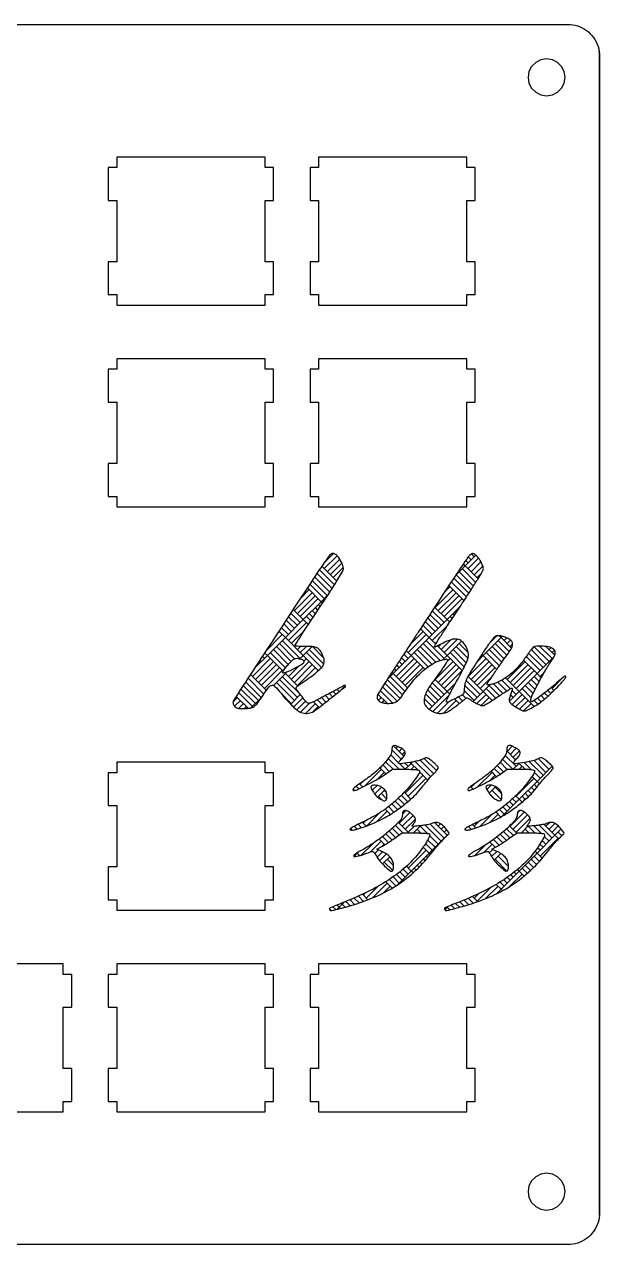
# Model space of a CAD drawing. Header units: millimetres. Extents: x 0 to 349, y 0 to 116.
# Drawn here: x 294.4 to 348.7, y 0.4 to 115.6 of the extents above; entities that cross this region are included whole.
import ezdxf

# ---------------------------------------------------------------- set-up
doc = ezdxf.new("R2010")
doc.units = ezdxf.units.MM
doc.header["$MEASUREMENT"] = 0

msp = doc.modelspace()

# ---------------------------------------------------------------- linework, layer by layer
at = {"color": 5}
for p, q in [((3.1, 115.62), (345.71, 115.62)), ((345.71, 115.62), (345.94, 115.61)), ((345.94, 115.61), (346.18, 115.58)), ((346.18, 115.58), (346.41, 115.53)), ((346.41, 115.53), (346.64, 115.47)), ((346.64, 115.47), (346.86, 115.39)), ((346.86, 115.39), (347.07, 115.29)), ((347.07, 115.29), (347.27, 115.17)), ((347.27, 115.17), (347.47, 115.04)), ((347.47, 115.04), (347.66, 114.9)), ((347.66, 114.9), (347.83, 114.74)), ((347.83, 114.74), (347.99, 114.56)), ((347.99, 114.56), (348.13, 114.38)), ((348.13, 114.38), (348.27, 114.18)), ((348.27, 114.18), (348.38, 113.98)), ((348.38, 113.98), (348.48, 113.76)), ((348.48, 113.76), (348.56, 113.54)), ((348.56, 113.54), (348.63, 113.32)), ((348.63, 113.32), (348.67, 113.09)), ((342.68, 112.03), (342.29, 111.64)), ((343.17, 112.28), (342.68, 112.03)), ((343.71, 112.36), (343.17, 112.28)), ((344.25, 112.28), (343.71, 112.36)), ((344.74, 112.03), (344.25, 112.28)), ((345.12, 111.64), (344.74, 112.03)), ((342.04, 111.16), (341.96, 110.61)), ((342.29, 111.64), (342.04, 111.16)), ((345.37, 111.16), (345.12, 111.64)), ((345.46, 110.61), (345.37, 111.16)), ((341.96, 110.61), (342.04, 110.08)), ((342.04, 110.08), (342.29, 109.59)), ((342.29, 109.59), (342.68, 109.2)), ((344.74, 109.2), (345.12, 109.59)), ((345.12, 109.59), (345.37, 110.08)), ((345.37, 110.08), (345.46, 110.61)), ((342.68, 109.2), (343.17, 108.95)), ((343.17, 108.95), (343.71, 108.86)), ((343.71, 108.86), (344.25, 108.95)), ((344.25, 108.95), (344.74, 109.2)), ((303.13, 103.09), (303.13, 102.09)), ((317.13, 103.09), (303.13, 103.09)), ((317.13, 102.09), (317.13, 103.09)), ((322.18, 103.09), (322.18, 102.09)), ((336.18, 103.09), (322.18, 103.09)), ((336.18, 102.09), (336.18, 103.09)), ((303.13, 102.09), (302.33, 102.09)), ((302.33, 102.09), (302.33, 98.99)), ((317.93, 102.09), (317.13, 102.09)), ((317.93, 98.99), (317.93, 102.09)), ((322.18, 102.09), (321.38, 102.09)), ((321.38, 102.09), (321.38, 98.99)), ((336.98, 102.09), (336.18, 102.09)), ((336.98, 98.99), (336.98, 102.09)), ((302.33, 98.99), (303.13, 98.99)), ((303.13, 98.99), (303.13, 93.19)), ((317.13, 93.19), (317.13, 98.99)), ((317.13, 98.99), (317.93, 98.99)), ((321.38, 98.99), (322.18, 98.99)), ((322.18, 98.99), (322.18, 93.19)), ((336.18, 93.19), (336.18, 98.99)), ((336.18, 98.99), (336.98, 98.99)), ((303.13, 93.19), (302.33, 93.19)), ((302.33, 93.19), (302.33, 90.09)), ((317.93, 93.19), (317.13, 93.19)), ((317.93, 90.09), (317.93, 93.19)), ((322.18, 93.19), (321.38, 93.19)), ((321.38, 93.19), (321.38, 90.09)), ((336.98, 93.19), (336.18, 93.19)), ((336.98, 90.09), (336.98, 93.19)), ((302.33, 90.09), (303.13, 90.09)), ((303.13, 90.09), (303.13, 89.09)), ((317.13, 89.09), (317.13, 90.09)), ((317.13, 90.09), (317.93, 90.09)), ((321.38, 90.09), (322.18, 90.09)), ((322.18, 90.09), (322.18, 89.09)), ((336.18, 89.09), (336.18, 90.09)), ((336.18, 90.09), (336.98, 90.09)), ((303.13, 89.09), (317.13, 89.09)), ((322.18, 89.09), (336.18, 89.09)), ((303.13, 83.04), (302.33, 83.04)), ((302.33, 83.04), (302.33, 79.94)), ((303.13, 84.04), (303.13, 83.04)), ((317.13, 84.04), (303.13, 84.04)), ((317.13, 83.04), (317.13, 84.04)), ((317.93, 83.04), (317.13, 83.04)), ((317.93, 79.94), (317.93, 83.04)), ((322.18, 83.04), (321.38, 83.04)), ((321.38, 83.04), (321.38, 79.94)), ((322.18, 84.04), (322.18, 83.04)), ((336.18, 84.04), (322.18, 84.04)), ((336.18, 83.04), (336.18, 84.04)), ((336.98, 83.04), (336.18, 83.04)), ((336.98, 79.94), (336.98, 83.04)), ((302.33, 79.94), (303.13, 79.94)), ((303.13, 79.94), (303.13, 74.14)), ((317.13, 74.14), (317.13, 79.94)), ((317.13, 79.94), (317.93, 79.94)), ((321.38, 79.94), (322.18, 79.94)), ((322.18, 79.94), (322.18, 74.14)), ((336.18, 74.14), (336.18, 79.94)), ((336.18, 79.94), (336.98, 79.94)), ((303.13, 74.14), (302.33, 74.14)), ((302.33, 74.14), (302.33, 71.04)), ((317.93, 74.14), (317.13, 74.14)), ((317.93, 71.04), (317.93, 74.14)), ((322.18, 74.14), (321.38, 74.14)), ((321.38, 74.14), (321.38, 71.04)), ((336.98, 74.14), (336.18, 74.14)), ((336.98, 71.04), (336.98, 74.14)), ((302.33, 71.04), (303.13, 71.04)), ((303.13, 71.04), (303.13, 70.04)), ((317.13, 70.04), (317.13, 71.04)), ((317.13, 71.04), (317.93, 71.04)), ((321.38, 71.04), (322.18, 71.04)), ((322.18, 71.04), (322.18, 70.04)), ((336.18, 70.04), (336.18, 71.04)), ((336.18, 71.04), (336.98, 71.04)), ((303.13, 70.04), (317.13, 70.04)), ((322.18, 70.04), (336.18, 70.04)), ((303.13, 45.94), (303.13, 44.94)), ((317.13, 45.94), (303.13, 45.94)), ((317.13, 44.94), (317.13, 45.94)), ((303.13, 44.94), (302.33, 44.94)), ((302.33, 44.94), (302.33, 41.84)), ((317.93, 44.94), (317.13, 44.94)), ((317.93, 41.84), (317.93, 44.94)), ((302.33, 41.84), (303.13, 41.84)), ((303.13, 41.84), (303.13, 36.04)), ((317.13, 36.04), (317.13, 41.84)), ((317.13, 41.84), (317.93, 41.84)), ((303.13, 36.04), (302.33, 36.04)), ((302.33, 36.04), (302.33, 32.94)), ((317.93, 36.04), (317.13, 36.04)), ((317.93, 32.94), (317.93, 36.04)), ((302.33, 32.94), (303.13, 32.94)), ((303.13, 32.94), (303.13, 31.94)), ((317.13, 31.94), (317.13, 32.94)), ((317.13, 32.94), (317.93, 32.94)), ((303.13, 31.94), (317.13, 31.94)), ((298.08, 26.89), (284.08, 26.89)), ((298.08, 25.89), (298.08, 26.89)), ((303.13, 26.89), (303.13, 25.89)), ((317.13, 26.89), (303.13, 26.89)), ((317.13, 25.89), (317.13, 26.89)), ((322.18, 26.89), (322.18, 25.89)), ((336.18, 26.89), (322.18, 26.89)), ((336.18, 25.89), (336.18, 26.89)), ((298.88, 25.89), (298.08, 25.89)), ((298.88, 22.79), (298.88, 25.89)), ((303.13, 25.89), (302.33, 25.89)), ((302.33, 25.89), (302.33, 22.79)), ((317.93, 25.89), (317.13, 25.89)), ((317.93, 22.79), (317.93, 25.89)), ((322.18, 25.89), (321.38, 25.89)), ((321.38, 25.89), (321.38, 22.79)), ((336.98, 25.89), (336.18, 25.89)), ((336.98, 22.79), (336.98, 25.89)), ((298.08, 16.99), (298.08, 22.79)), ((298.08, 22.79), (298.88, 22.79)), ((302.33, 22.79), (303.13, 22.79)), ((303.13, 22.79), (303.13, 16.99)), ((317.13, 16.99), (317.13, 22.79)), ((317.13, 22.79), (317.93, 22.79)), ((321.38, 22.79), (322.18, 22.79)), ((322.18, 22.79), (322.18, 16.99)), ((336.18, 16.99), (336.18, 22.79)), ((336.18, 22.79), (336.98, 22.79)), ((298.88, 16.99), (298.08, 16.99)), ((298.88, 13.89), (298.88, 16.99)), ((303.13, 16.99), (302.33, 16.99)), ((302.33, 16.99), (302.33, 13.89)), ((317.93, 16.99), (317.13, 16.99)), ((317.93, 13.89), (317.93, 16.99)), ((322.18, 16.99), (321.38, 16.99)), ((321.38, 16.99), (321.38, 13.89)), ((336.98, 16.99), (336.18, 16.99)), ((336.98, 13.89), (336.98, 16.99)), ((298.08, 12.89), (298.08, 13.89)), ((298.08, 13.89), (298.88, 13.89)), ((302.33, 13.89), (303.13, 13.89)), ((303.13, 13.89), (303.13, 12.89)), ((317.13, 12.89), (317.13, 13.89)), ((317.13, 13.89), (317.93, 13.89)), ((321.38, 13.89), (322.18, 13.89)), ((322.18, 13.89), (322.18, 12.89)), ((336.18, 12.89), (336.18, 13.89)), ((336.18, 13.89), (336.98, 13.89)), ((284.08, 12.89), (298.08, 12.89)), ((303.13, 12.89), (317.13, 12.89)), ((322.18, 12.89), (336.18, 12.89)), ((343.17, 7.03), (342.68, 6.78)), ((343.71, 7.12), (343.17, 7.03)), ((344.25, 7.03), (343.71, 7.12)), ((344.74, 6.78), (344.25, 7.03)), ((342.04, 5.91), (341.96, 5.37)), ((342.29, 6.39), (342.04, 5.91)), ((342.68, 6.78), (342.29, 6.39)), ((345.12, 6.39), (344.74, 6.78)), ((345.37, 5.91), (345.12, 6.39)), ((345.46, 5.37), (345.37, 5.91)), ((341.96, 5.37), (342.04, 4.82)), ((342.04, 4.82), (342.29, 4.34)), ((345.12, 4.34), (345.37, 4.82)), ((345.37, 4.82), (345.46, 5.37)), ((342.29, 4.34), (342.68, 3.95)), ((342.68, 3.95), (343.17, 3.7)), ((343.17, 3.7), (343.71, 3.62)), ((343.71, 3.62), (344.25, 3.7)), ((344.25, 3.7), (344.74, 3.95)), ((344.74, 3.95), (345.12, 4.34)), ((348.56, 2.44), (348.48, 2.22)), ((348.63, 2.67), (348.56, 2.44)), ((348.67, 2.9), (348.63, 2.67)), ((348.7, 3.13), (348.67, 2.9)), ((347.83, 1.24), (347.66, 1.08)), ((347.99, 1.42), (347.83, 1.24)), ((348.13, 1.6), (347.99, 1.42)), ((348.27, 1.8), (348.13, 1.6)), ((348.38, 2), (348.27, 1.8)), ((348.48, 2.22), (348.38, 2)), ((345.71, 0.37), (3.1, 0.37)), ((345.94, 0.37), (345.71, 0.37)), ((346.18, 0.4), (345.94, 0.37)), ((346.41, 0.45), (346.18, 0.4)), ((346.64, 0.51), (346.41, 0.45)), ((346.86, 0.59), (346.64, 0.51)), ((347.07, 0.69), (346.86, 0.59)), ((347.27, 0.81), (347.07, 0.69)), ((347.47, 0.94), (347.27, 0.81)), ((347.66, 1.08), (347.47, 0.94))]:
    msp.add_line(p, q, dxfattribs=at)
at = {"color": 1, "linetype": 'Continuous', "transparency": 33554687}
for p, q in [((322.7, 64.75), (323.6, 65.65)), ((322.72, 64.21), (323.94, 65.43)), ((322.72, 64.77), (322.72, 64.77)), ((323.01, 65.05), (322.96, 65.11)), ((323.01, 63.92), (324.18, 65.1)), ((323.29, 65.34), (323.19, 65.43)), ((323.29, 63.64), (324.38, 64.73)), ((323.57, 65.62), (323.54, 65.65)), ((336.02, 64.49), (335.85, 64.66)), ((336.02, 64.49), (337.02, 65.49)), ((336.3, 64.77), (336.08, 64.99)), ((336.3, 64.21), (337.29, 65.19)), ((336.58, 65.05), (336.31, 65.33)), ((336.58, 63.92), (337.51, 64.85)), ((336.87, 65.34), (336.61, 65.6)), ((323.24, 61.99), (321.81, 63.43)), ((323.46, 62.33), (322.03, 63.77)), ((323.68, 62.68), (322.26, 64.1)), ((323.9, 63.02), (322.49, 64.44)), ((323.57, 63.36), (324.52, 64.31)), ((335.16, 63.63), (336.02, 64.49)), ((336.58, 62.22), (335.17, 63.64)), ((336.81, 62.57), (335.45, 63.92)), ((337.03, 62.91), (335.73, 64.21)), ((337.25, 63.26), (336.02, 64.49)), ((336.87, 63.64), (337.68, 64.46)), ((337.15, 63.36), (337.54, 63.75)), ((322.44, 61.09), (321.13, 62.4)), ((322.72, 61.38), (321.36, 62.74)), ((323.01, 61.66), (321.58, 63.08)), ((323.85, 63.07), (324.07, 63.29)), ((334.04, 61.95), (334.6, 62.51)), ((335.91, 61.2), (334.49, 62.62)), ((336.14, 61.54), (334.71, 62.96)), ((336.36, 61.88), (334.94, 63.3)), ((319.9, 60.25), (321.59, 61.94)), ((320.18, 59.96), (321.88, 61.66)), ((320.45, 61.37), (321.31, 62.23)), ((320.46, 59.68), (322.16, 61.38)), ((320.74, 59.4), (322.44, 61.09)), ((322.44, 61.09), (323.04, 61.7)), ((322.56, 60.97), (322.44, 61.09)), ((333.19, 60.53), (334.89, 62.23)), ((333.47, 60.25), (335.17, 61.94)), ((333.75, 59.96), (335.45, 61.66)), ((334.04, 59.68), (335.73, 61.38)), ((320.46, 59.11), (319.56, 60.01)), ((320.74, 59.4), (319.78, 60.36)), ((321.67, 59.61), (321.31, 59.96)), ((321.89, 59.95), (321.59, 60.25)), ((322.12, 60.29), (321.88, 60.53)), ((322.34, 60.63), (322.16, 60.81)), ((334.04, 59.11), (332.92, 60.23)), ((334.32, 59.4), (333.14, 60.58)), ((334.32, 59.4), (335.52, 60.6)), ((335.02, 59.83), (334.89, 59.96)), ((335.24, 60.17), (335.17, 60.25)), ((335.47, 60.51), (335.45, 60.53)), ((319.61, 58.27), (318.89, 58.99)), ((319.05, 57.7), (320.74, 59.4)), ((319.9, 58.55), (319.11, 59.33)), ((319.33, 57.42), (321.03, 59.11)), ((320.18, 58.83), (319.34, 59.67)), ((321.22, 58.93), (320.74, 59.4)), ((321.44, 59.27), (321.03, 59.68)), ((332.91, 57.98), (332.02, 58.87)), ((333.19, 58.27), (332.24, 59.21)), ((333.47, 58.55), (332.47, 59.55)), ((332.62, 57.7), (334.32, 59.4)), ((333.75, 58.83), (332.69, 59.89)), ((332.91, 57.42), (334.44, 58.95)), ((334.57, 59.15), (334.32, 59.4)), ((334.79, 59.49), (334.6, 59.68)), ((317.18, 56.4), (318.76, 57.98)), ((317.35, 56), (319.05, 57.7)), ((318.27, 58.05), (318.48, 58.27)), ((319.05, 57.7), (318.44, 58.31)), ((319.33, 57.98), (318.66, 58.65)), ((320.74, 56), (319.05, 57.7)), ((319.61, 57.13), (320.86, 58.38)), ((330.64, 56.29), (332.34, 57.98)), ((330.81, 57.02), (332.06, 58.27)), ((330.93, 56), (332.62, 57.7)), ((332.62, 57.7), (331.8, 58.53)), ((333.24, 57.08), (332.62, 57.7)), ((337.71, 56), (339.41, 57.7)), ((338.33, 57.18), (339.01, 57.87)), ((339.41, 57.7), (339.24, 57.87)), ((339.41, 57.7), (339.53, 57.82)), ((340.4, 56.71), (339.41, 57.7)), ((339.69, 57.42), (339.95, 57.67)), ((319.32, 55.16), (317.92, 56.57)), ((319.6, 55.45), (318.2, 56.85)), ((319.92, 55.69), (318.48, 57.13)), ((320.46, 55.72), (318.76, 57.42)), ((319.9, 56.85), (319.96, 56.91)), ((320.18, 56.57), (320.47, 56.86)), ((320.46, 56.29), (321.04, 56.86)), ((320.74, 56), (321.59, 56.85)), ((322.68, 55.2), (321.31, 56.57)), ((322.66, 55.78), (321.6, 56.85)), ((330.93, 56), (330.45, 56.47)), ((332.88, 55.18), (331.49, 56.57)), ((333.24, 55.38), (331.77, 56.85)), ((333.65, 55.54), (332.06, 57.13)), ((334.04, 55.72), (332.34, 57.42)), ((333.19, 57.13), (333.39, 57.33)), ((334.32, 56), (333.41, 56.91)), ((333.47, 56.85), (333.65, 57.03)), ((333.75, 56.57), (334.68, 57.5)), ((334.04, 56.29), (335.3, 57.54)), ((334.32, 56), (335.68, 57.37)), ((336.13, 55.33), (334.89, 56.57)), ((336.29, 55.73), (335.17, 56.85)), ((336.3, 56.28), (335.45, 57.13)), ((339.48, 55.37), (338.28, 56.57)), ((339.71, 55.7), (338.56, 56.85)), ((339.95, 56.03), (338.85, 57.13)), ((340.19, 56.36), (339.13, 57.42)), ((339.98, 57.13), (340.31, 57.47)), ((340.26, 56.85), (340.49, 57.09)), ((343.65, 55.15), (342.25, 56.56)), ((343.94, 55.44), (342.53, 56.84)), ((344.22, 55.72), (343.05, 56.89)), ((344.48, 56.03), (343.64, 56.86)), ((343.65, 56.85), (343.66, 56.86)), ((343.94, 56.57), (344.11, 56.74)), ((344.22, 56.29), (344.44, 56.51)), ((315.94, 54.02), (317.63, 55.72)), ((316.11, 54.77), (317.35, 56)), ((316.22, 53.74), (317.92, 55.44)), ((316.78, 55.44), (316.64, 55.58)), ((317.07, 55.72), (316.87, 55.92)), ((317.35, 56), (317.09, 56.26)), ((318.83, 54.53), (317.35, 56)), ((319.07, 54.85), (317.63, 56.29)), ((319.61, 53.74), (321.31, 55.44)), ((320.43, 55.69), (320.74, 56)), ((322.16, 54.58), (320.74, 56)), ((320.78, 55.47), (321.03, 55.72)), ((322.46, 54.86), (321.03, 56.29)), ((329.23, 54.31), (330.93, 56)), ((329.51, 54.02), (331.21, 55.72)), ((330.08, 55.15), (329.78, 55.45)), ((329.79, 53.74), (331.49, 55.44)), ((330.36, 55.44), (330.01, 55.79)), ((330.64, 55.72), (330.23, 56.13)), ((332.22, 54.71), (330.93, 56)), ((332.54, 54.95), (331.21, 56.29)), ((333.19, 53.74), (334.89, 55.44)), ((333.92, 55.6), (334.32, 56)), ((334.29, 55.41), (334.6, 55.72)), ((335.75, 54.58), (334.32, 56)), ((335.94, 54.95), (334.6, 56.29)), ((336.3, 54.02), (338, 55.72)), ((336.58, 53.74), (338.28, 55.44)), ((337.17, 55.45), (337.71, 56)), ((337.43, 55.72), (337.37, 55.78)), ((337.71, 56), (337.59, 56.12)), ((339.02, 54.7), (337.71, 56)), ((339.25, 55.04), (338, 56.29)), ((339.98, 53.74), (341.67, 55.44)), ((342.81, 54.31), (341.53, 55.58)), ((343.09, 54.59), (341.77, 55.9)), ((343.37, 54.87), (342.01, 56.24)), ((342.81, 54.31), (344.42, 55.92)), ((317.26, 52.7), (315.75, 54.21)), ((316.22, 54.87), (316.2, 54.89)), ((316.5, 55.15), (316.42, 55.24)), ((316.5, 53.46), (318.2, 55.15)), ((316.78, 53.17), (318.48, 54.87)), ((317.07, 52.89), (318.76, 54.59)), ((317.92, 53.18), (319.05, 54.31)), ((319.05, 54.31), (318.98, 54.37)), ((319.05, 54.31), (319.17, 54.43)), ((320.23, 53.12), (319.05, 54.31)), ((319.33, 54.02), (320.29, 54.98)), ((319.9, 53.46), (321.59, 55.15)), ((320.18, 53.17), (321.88, 54.87)), ((322.07, 54.5), (322.16, 54.59)), ((328.65, 53.73), (329.23, 54.31)), ((329.23, 54.31), (329.11, 54.43)), ((330.59, 52.95), (329.23, 54.31)), ((329.51, 54.59), (329.33, 54.77)), ((329.79, 54.87), (329.56, 55.11)), ((330.08, 53.46), (331.77, 55.15)), ((330.36, 53.17), (332.06, 54.87)), ((333.47, 53.46), (335.17, 55.15)), ((333.75, 53.17), (335.45, 54.87)), ((334.04, 52.89), (335.73, 54.59)), ((336.87, 53.46), (338.56, 55.15)), ((337.15, 53.17), (338.85, 54.87)), ((340.26, 53.46), (341.96, 55.15)), ((340.54, 53.17), (342.24, 54.87)), ((340.83, 52.89), (342.52, 54.59)), ((341.11, 52.61), (342.81, 54.31)), ((343.21, 53.91), (342.81, 54.31)), ((343.09, 54.02), (343.51, 54.44)), ((316.5, 51.76), (315.08, 53.18)), ((316.78, 52.04), (315.3, 53.52)), ((317.03, 52.37), (315.53, 53.87)), ((319.9, 51.76), (318.2, 53.46)), ((320.18, 52.04), (318.48, 53.74)), ((320.41, 52.38), (318.76, 54.02)), ((324.15, 52.62), (324.71, 53.18)), ((324.74, 53.13), (324.7, 53.17)), ((329.59, 51.68), (328.22, 53.05)), ((329.89, 51.95), (328.44, 53.4)), ((330.12, 52.28), (328.66, 53.74)), ((330.35, 52.62), (328.95, 54.02)), ((333.75, 52.04), (332.68, 53.11)), ((334.04, 52.33), (332.92, 53.44)), ((334.32, 52.61), (333.16, 53.77)), ((334.32, 52.61), (335.14, 53.43)), ((334.96, 53.1), (334.89, 53.17)), ((337.15, 52.04), (335.97, 53.22)), ((337.43, 52.33), (336.1, 53.65)), ((337.71, 52.61), (336.29, 54.03)), ((337.43, 52.89), (338.54, 54)), ((337.71, 52.61), (338.36, 53.25)), ((339.25, 52.2), (338.28, 53.17)), ((339.59, 52.43), (338.69, 53.33)), ((339.94, 52.65), (339.1, 53.49)), ((340.29, 52.86), (339.47, 53.68)), ((341.11, 52.61), (339.82, 53.9)), ((342.44, 52.41), (341.67, 53.17)), ((342.62, 52.79), (341.96, 53.46)), ((342.81, 53.17), (342.24, 53.74)), ((343.01, 53.54), (342.52, 54.02)), ((344.22, 52.89), (345.3, 53.98)), ((314.12, 51.64), (314.52, 52.04)), ((315.55, 51.02), (314.41, 52.15)), ((315.94, 51.19), (314.63, 52.5)), ((316.22, 51.48), (314.86, 52.84)), ((315.79, 51.05), (316.85, 52.11)), ((319.61, 51.48), (318.55, 52.54)), ((319.55, 51.41), (320.45, 52.32)), ((319.83, 51.13), (320.7, 52)), ((322.88, 51.61), (322.46, 52.03)), ((323.19, 51.86), (322.83, 52.22)), ((323.51, 52.11), (323.2, 52.42)), ((323.82, 52.36), (323.57, 52.61)), ((324.14, 52.61), (323.94, 52.81)), ((324.45, 52.86), (324.42, 52.89)), ((327.73, 52.24), (327.81, 52.33)), ((328.65, 51.49), (327.79, 52.36)), ((327.82, 51.76), (328.1, 52.04)), ((329.18, 51.52), (328, 52.7)), ((332.91, 51.19), (332.16, 51.94)), ((333.19, 51.48), (332.29, 52.38)), ((333.47, 51.76), (332.47, 52.76)), ((332.64, 50.93), (334.32, 52.61)), ((332.98, 50.71), (334.49, 52.22)), ((334.57, 52.36), (334.32, 52.61)), ((334.77, 52.73), (334.6, 52.89)), ((335.46, 51.47), (335.02, 51.91)), ((335.78, 51.71), (335.4, 52.1)), ((336.09, 51.97), (335.76, 52.3)), ((336.87, 51.76), (335.93, 52.69)), ((336.77, 51.66), (337.71, 52.61)), ((337.13, 51.46), (338, 52.33)), ((337.52, 51.29), (338.28, 52.04)), ((338.57, 51.76), (337.71, 52.61)), ((338.91, 51.98), (338, 52.89)), ((340.19, 51.7), (341.11, 52.61)), ((340.54, 52.04), (340.3, 52.28)), ((340.83, 52.33), (340.45, 52.7)), ((340.45, 51.38), (341.39, 52.33)), ((340.78, 51.15), (341.67, 52.04)), ((342.52, 51.19), (341.11, 52.61)), ((342.26, 52.02), (341.39, 52.89)), ((343.21, 51.64), (342.86, 51.99)), ((343.52, 51.89), (343.19, 52.22)), ((343.82, 52.16), (343.52, 52.46)), ((344.11, 52.43), (343.83, 52.71)), ((344.4, 52.71), (344.14, 52.97)), ((314.26, 51.22), (314.8, 51.76)), ((314.62, 51.01), (315.09, 51.48)), ((315.17, 51), (315.37, 51.19)), ((320.13, 50.87), (320.96, 51.69)), ((320.48, 50.65), (321.33, 51.5)), ((320.94, 50.54), (321.88, 51.48)), ((321.65, 50.69), (322.16, 51.19)), ((322.24, 51.11), (321.71, 51.64)), ((322.56, 51.36), (322.09, 51.83)), ((328.18, 51.55), (328.38, 51.76)), ((333.4, 50.56), (334.48, 51.63)), ((333.96, 50.55), (335.17, 51.76)), ((335.36, 51.39), (335.45, 51.48)), ((338.55, 51.74), (338.56, 51.76)), ((340.26, 51.76), (340.17, 51.85)), ((341.14, 50.94), (341.96, 51.76)), ((341.53, 50.77), (342.24, 51.48)), ((342.87, 51.41), (342.52, 51.76)), ((342.52, 51.19), (342.52, 51.19)), ((330.24, 46.51), (329.26, 47.49)), ((329.51, 47.23), (329.68, 47.41)), ((339.98, 46.95), (340.47, 47.44)), ((329.79, 45.26), (328.76, 46.29)), ((329.73, 45.88), (329, 46.62)), ((329.98, 46.2), (329.09, 47.09)), ((329.79, 46.95), (330.05, 47.21)), ((330.08, 46.67), (330.33, 46.92)), ((333.05, 44.83), (331.77, 46.11)), ((333.31, 45.13), (332.16, 46.29)), ((340.53, 45.26), (339.56, 46.23)), ((340.83, 45.54), (339.8, 46.56)), ((340.78, 46.15), (339.94, 46.99)), ((340.26, 46.67), (340.84, 47.25)), ((340.54, 46.39), (341.15, 46.99)), ((343.94, 45.25), (342.93, 46.26)), ((344.22, 45.54), (343.64, 46.12)), ((326.52, 43.67), (328.1, 45.25)), ((327.73, 44.32), (328.38, 44.97)), ((328.53, 44.83), (327.96, 45.39)), ((328.86, 45.06), (328.24, 45.67)), ((329.22, 45.26), (328.51, 45.97)), ((330.36, 45.26), (329.84, 45.77)), ((330.64, 45.54), (330.34, 45.84)), ((330.36, 45.26), (330.93, 45.82)), ((330.93, 45.82), (330.83, 45.92)), ((330.93, 45.82), (331.06, 45.96)), ((331.54, 45.21), (330.93, 45.82)), ((330.93, 45.25), (331.21, 45.54)), ((332.77, 44.54), (331.31, 46)), ((331.46, 45.22), (331.49, 45.25)), ((331.67, 44.87), (331.77, 44.97)), ((332.5, 44.24), (331.72, 45.03)), ((337.18, 43.59), (338.56, 44.97)), ((338.97, 44.56), (338.46, 45.07)), ((339.31, 44.79), (338.76, 45.34)), ((339.65, 45.02), (339.04, 45.63)), ((339.98, 45.25), (339.31, 45.92)), ((340.55, 45.26), (341.11, 45.82)), ((341.11, 45.82), (341.1, 45.83)), ((341.11, 45.82), (341.12, 45.83)), ((341.67, 45.26), (341.11, 45.82)), ((341.12, 45.26), (341.39, 45.54)), ((342.26, 45.23), (341.59, 45.91)), ((343.37, 44.69), (342.07, 45.99)), ((343.65, 44.97), (342.53, 46.09)), ((343.09, 44.41), (342.55, 44.95)), ((342.81, 44.12), (344.24, 45.56)), ((326.36, 43.6), (326.06, 43.9)), ((326.12, 43.84), (326.44, 44.16)), ((330.36, 42.99), (332.06, 44.69)), ((330.64, 42.71), (332.34, 44.41)), ((336.58, 43.56), (336.98, 43.95)), ((338.36, 44.2), (338.85, 44.69)), ((340.83, 42.71), (342.52, 44.41)), ((341.11, 42.43), (342.81, 44.12)), ((342.81, 44.12), (342.34, 44.59)), ((342.79, 43.57), (342.52, 43.84)), ((343.04, 43.88), (342.81, 44.12)), ((325.57, 43.26), (325.44, 43.38)), ((325.98, 43.41), (325.73, 43.66)), ((327.25, 43.28), (327.71, 43.73)), ((327.48, 42.94), (328.12, 43.58)), ((327.74, 42.64), (328.43, 43.33)), ((328.15, 42.37), (327.81, 42.71)), ((328.61, 42.48), (328.1, 42.99)), ((328.58, 43.07), (328.38, 43.27)), ((330.6, 42.19), (329.99, 42.8)), ((330.9, 42.45), (330.27, 43.09)), ((336.3, 43.28), (336.29, 43.28)), ((336.76, 43.38), (336.52, 43.62)), ((338.07, 43.35), (338.48, 43.76)), ((338.29, 43), (338.91, 43.62)), ((338.77, 42.5), (338.33, 42.94)), ((339.44, 42.39), (338.56, 43.27)), ((339.47, 42.93), (338.85, 43.56)), ((341.11, 42.43), (340.78, 42.75)), ((341.69, 42.41), (341.39, 42.71)), ((341.99, 42.67), (341.67, 42.99)), ((342.28, 42.95), (341.96, 43.27)), ((342.55, 43.25), (342.24, 43.56)), ((328.96, 41), (328.46, 41.5)), ((329.3, 41.22), (328.79, 41.74)), ((329.64, 41.45), (329.1, 41.99)), ((329.97, 41.69), (329.4, 42.25)), ((330.29, 41.94), (329.7, 42.52)), ((339.5, 40.82), (341.11, 42.43)), ((339.98, 41.3), (339.57, 41.7)), ((340.26, 41.58), (339.89, 41.95)), ((340.54, 41.86), (340.19, 42.21)), ((340.83, 42.14), (340.49, 42.48)), ((341.39, 42.15), (341.11, 42.43)), ((326.4, 40.16), (326.66, 40.42)), ((326.71, 39.9), (327.95, 41.15)), ((327.69, 40.32), (328.66, 41.3)), ((328.88, 40.95), (328.95, 41.01)), ((329.79, 40.16), (330.81, 41.18)), ((330.08, 39.88), (331.11, 40.91)), ((330.09, 41.03), (330.43, 41.37)), ((330.36, 39.6), (331.33, 40.56)), ((337.41, 39.86), (338.55, 41)), ((338.36, 40.24), (339.13, 41.01)), ((339.39, 40.75), (338.91, 41.23)), ((339.69, 41.01), (339.25, 41.46)), ((340.26, 39.88), (341.6, 41.22)), ((340.54, 39.6), (341.91, 40.97)), ((340.83, 39.32), (342.16, 40.65)), ((340.96, 41.14), (341.19, 41.37)), ((325.35, 39.51), (325.2, 39.66)), ((325.82, 39.61), (325.55, 39.88)), ((326.25, 39.74), (325.93, 40.07)), ((326.67, 39.89), (326.31, 40.25)), ((329.45, 38.81), (328.84, 39.42)), ((329.78, 39.04), (329.14, 39.69)), ((330.14, 39.25), (329.43, 39.96)), ((330.71, 39.25), (329.71, 40.25)), ((330.64, 39.32), (331.2, 39.87)), ((331.14, 39.25), (331.82, 39.93)), ((331.28, 39.25), (331.21, 39.32)), ((331.85, 39.24), (331.49, 39.6)), ((332.45, 39.2), (331.77, 39.88)), ((333.75, 38.47), (332.24, 39.98)), ((334.04, 38.75), (332.71, 40.08)), ((334.32, 39.03), (333.13, 40.23)), ((333.19, 40.16), (333.27, 40.24)), ((333.47, 39.88), (333.7, 40.11)), ((333.75, 39.6), (334.02, 39.86)), ((334.04, 39.32), (334.28, 39.56)), ((334.32, 39.03), (334.5, 39.21)), ((336.09, 39.53), (336.01, 39.61)), ((336.59, 39.59), (336.33, 39.85)), ((337.02, 39.72), (336.71, 40.04)), ((336.87, 39.88), (337.32, 40.33)), ((340.24, 38.77), (339.63, 39.37)), ((340.57, 39), (339.93, 39.64)), ((340.9, 39.24), (340.22, 39.92)), ((341.33, 39.25), (341.95, 39.88)), ((341.45, 39.25), (341.39, 39.32)), ((342.02, 39.25), (341.67, 39.6)), ((342.59, 39.25), (341.96, 39.88)), ((343.19, 39.22), (342.49, 39.92)), ((344.22, 38.75), (342.99, 39.98)), ((344.5, 39.03), (343.47, 40.06)), ((343.65, 39.88), (344.01, 40.24)), ((343.94, 39.6), (344.49, 40.15)), ((344.22, 39.32), (344.81, 39.91)), ((344.5, 39.03), (345.09, 39.62)), ((345.13, 38.97), (344.79, 39.32)), ((345.24, 39.43), (345.07, 39.6)), ((326.21, 37.15), (327.33, 38.26)), ((327.08, 37.45), (328.1, 38.47)), ((328.44, 38.13), (327.9, 38.66)), ((328.17, 37.97), (328.38, 38.18)), ((328.78, 38.35), (328.22, 38.91)), ((329.12, 38.57), (328.54, 39.16)), ((332.91, 37.62), (332.28, 38.25)), ((333.19, 37.9), (332.48, 38.6)), ((332.62, 37.34), (334.32, 39.03)), ((333.47, 38.18), (332.67, 38.98)), ((334.33, 39.02), (334.32, 39.03)), ((336.93, 37.12), (337.91, 38.09)), ((337.79, 37.41), (338.56, 38.18)), ((338.85, 37.89), (338.36, 38.39)), ((339.22, 38.09), (338.69, 38.62)), ((339.57, 38.31), (339.01, 38.87)), ((339.91, 38.54), (339.33, 39.12)), ((342.81, 37.34), (344.5, 39.03)), ((343.37, 37.9), (343.08, 38.19)), ((343.09, 37.05), (344.79, 38.75)), ((343.65, 38.18), (343.3, 38.54)), ((343.94, 38.47), (343.49, 38.91)), ((344.85, 38.69), (344.5, 39.03)), ((325.53, 37.03), (325.83, 37.34)), ((325.59, 37.02), (325.55, 37.05)), ((325.83, 37.34), (325.81, 37.36)), ((325.83, 37.34), (325.92, 37.42)), ((326.06, 37.11), (325.83, 37.34)), ((327.49, 37.3), (327.84, 37.65)), ((327.71, 36.95), (328.23, 37.47)), ((327.95, 36.62), (328.59, 37.26)), ((328.22, 36.32), (328.9, 37)), ((330.64, 35.92), (332.34, 37.62)), ((330.93, 35.64), (332.62, 37.34)), ((332.04, 37.88), (332.06, 37.9)), ((332.62, 37.34), (332.05, 37.9)), ((332.49, 36.9), (332.34, 37.05)), ((332.75, 37.21), (332.62, 37.34)), ((336.35, 37.1), (336.52, 37.27)), ((338.3, 37.36), (338.63, 37.68)), ((338.52, 37.01), (339.02, 37.51)), ((338.75, 36.67), (339.38, 37.31)), ((338.82, 37.88), (338.85, 37.9)), ((340.11, 36.07), (339.13, 37.05)), ((339.83, 36.92), (339.58, 37.16)), ((339.69, 37.05), (339.7, 37.06)), ((341.11, 35.64), (342.81, 37.34)), ((343.03, 36.55), (342.52, 37.05)), ((342.81, 37.34), (342.62, 37.52)), ((343.29, 36.85), (342.81, 37.34)), ((343.09, 37.62), (342.86, 37.85)), ((329.18, 35.69), (328.38, 36.49)), ((329.27, 36.17), (328.66, 36.77)), ((330.64, 35.36), (330.17, 35.83)), ((330.93, 35.64), (330.47, 36.1)), ((331.39, 35.74), (331.21, 35.92)), ((331.68, 36.02), (331.49, 36.2)), ((331.96, 36.3), (331.77, 36.49)), ((332.23, 36.6), (332.06, 36.77)), ((339.96, 35.65), (338.85, 36.77)), ((341.11, 35.64), (340.96, 35.79)), ((341.89, 35.42), (341.39, 35.92)), ((342.18, 35.69), (341.67, 36.2)), ((342.47, 35.97), (341.96, 36.49)), ((342.75, 36.26), (342.24, 36.77)), ((329.14, 34.03), (328.53, 34.64)), ((329.48, 34.25), (328.87, 34.86)), ((329.79, 34.51), (329.21, 35.09)), ((330.08, 34.79), (329.54, 35.33)), ((329.64, 34.35), (330.93, 35.64)), ((330.36, 35.07), (329.85, 35.58)), ((331.1, 35.47), (330.93, 35.64)), ((339.69, 34.22), (339.31, 34.61)), ((339.41, 33.94), (341.11, 35.64)), ((339.98, 34.51), (339.66, 34.83)), ((340.26, 34.79), (339.99, 35.06)), ((340.22, 34.19), (341.39, 35.36)), ((340.54, 35.07), (340.32, 35.29)), ((340.83, 35.36), (340.64, 35.54)), ((341.58, 35.16), (341.11, 35.64)), ((326.84, 32.93), (326.32, 33.45)), ((326.4, 33.38), (326.61, 33.59)), ((326.68, 33.09), (327.79, 34.2)), ((327.25, 33.1), (328.66, 34.51)), ((328.29, 33.57), (328.95, 34.22)), ((336.87, 33.09), (337.28, 33.51)), ((337.15, 32.81), (338.43, 34.09)), ((337.94, 33.04), (339.13, 34.22)), ((338.95, 33.48), (339.41, 33.94)), ((339.41, 33.94), (338.96, 34.39)), ((339.19, 33.6), (339.13, 33.66)), ((339.56, 33.8), (339.41, 33.94)), ((323.81, 32.01), (323.54, 32.28)), ((324.14, 32.24), (323.94, 32.44)), ((324.14, 32.24), (324.61, 32.71)), ((324.7, 32.24), (324.42, 32.53)), ((325.15, 32.37), (324.75, 32.77)), ((325.58, 32.5), (325.15, 32.93)), ((326.01, 32.63), (325.54, 33.1)), ((326.43, 32.78), (325.94, 33.27)), ((335.02, 32.11), (334.71, 32.42)), ((335.47, 32.23), (335.11, 32.58)), ((335.91, 32.35), (335.52, 32.74)), ((336.35, 32.48), (335.92, 32.91)), ((336.78, 32.61), (336.32, 33.07)), ((337.2, 32.76), (336.71, 33.25)), ((323.33, 31.92), (323.23, 32.02)), ((323.93, 32.04), (324.14, 32.24)), ((324.26, 32.12), (324.14, 32.24)), ((334.08, 32.01), (334.32, 32.24)), ((334.32, 32.24), (334.31, 32.25)), ((334.32, 32.24), (334.34, 32.27)), ((334.57, 31.99), (334.32, 32.24))]:
    msp.add_line(p, q, dxfattribs=at)
at = {"color": 5}
for points in [[(348.67, 113.09), (348.7, 112.85)], [(348.71, 3.37), (348.7, 3.13)]]:
    msp.add_lwpolyline(points, close=True, dxfattribs=at)
at = {"color": 5, "linetype": 'Continuous'}
msp.add_lwpolyline([(348.7, 112.85), (348.71, 3.37)], close=True, dxfattribs=at)
at = {"color": 1}
for points in [[(323.29, 65.53, 0.082928), (323.18, 65.42, 0.002767), (322.8, 64.89, 0.005185), (322.37, 64.27, 0.003581), (321.89, 63.56, 0.000195), (317.82, 57.37, 0.001125), (315.67, 54.09, 0.000406), (314.22, 51.86, 0.080175), (314.11, 51.62, 0.089711), (314.11, 51.53, 0.062124), (314.13, 51.43, 0.053242), (314.18, 51.33, 0.036845), (314.26, 51.22, 0.054698), (314.39, 51.1, 0.0986), (314.52, 51.03, 0.053244), (314.72, 51.01, 0.007203), (315.14, 51, 0.038144), (315.72, 51.04, 0.117115), (316.09, 51.18, 0.080089), (316.42, 51.51, 0.011984), (316.96, 52.27, -0.01375), (317.51, 53.04, -0.204309), (317.79, 53.2, -0.239299), (318.07, 53.09, -0.019), (318.61, 52.47, 0.013791), (319.11, 51.87, 0.016009), (319.63, 51.33, 0.016624), (320.09, 50.9, 0.058673), (320.43, 50.67, 0.06014), (320.67, 50.58, 0.046157), (320.95, 50.54, 0.045968), (321.23, 50.55, 0.05808), (321.49, 50.62, 0.07411), (321.93, 50.87, 0.003481), (323.29, 51.93, 0.001413), (324.72, 53.08, 0.593007), (324.7, 53.18, 0.087564), (324.66, 53.18, 0.050875), (324.6, 53.18, 0.04883), (324.55, 53.16, 0.058671), (324.5, 53.13, -0.037005), (324.43, 53.08, -0.001796), (324.18, 52.94, -0.002915), (323.87, 52.77, -0.002097), (323.53, 52.59, 0.000143), (323.15, 52.39, 0.000103), (322.72, 52.17, 0.000104), (322.32, 51.95, 0.000225), (322.01, 51.79, -0.011613), (321.72, 51.64, -0.023345), (321.48, 51.54, -0.027002), (321.3, 51.49, -0.137653), (321.19, 51.49, -0.142399), (321.04, 51.6, -0.005913), (320.62, 52.12, -0.008942), (320.22, 52.63, -0.068067), (320.07, 52.9, -0.282007), (320.08, 52.97, -0.026175), (320.21, 53.1, -0.024584), (320.41, 53.26, -0.010954), (320.68, 53.45, 0.012472), (321.39, 53.95, 0.016801), (322, 54.44, 0.016063), (322.48, 54.88, 0.101033), (322.66, 55.15, 0.086396), (322.71, 55.38, 0.061562), (322.7, 55.65, 0.04898), (322.6, 55.96, 0.026142), (322.43, 56.32, 0.069025), (322.22, 56.61, 0.115569), (321.96, 56.77, 0.072587), (321.58, 56.85, 0.015093), (320.9, 56.86, -0.006694), (320.5, 56.86, -0.01545), (320.21, 56.88, -0.011221), (319.99, 56.9, -0.378643), (319.96, 56.93, -0.141405), (319.97, 56.99, -0.000643), (320.33, 57.56, -0.002973), (320.74, 58.2, -0.001865), (321.23, 58.95, 0.000467), (323.34, 62.14, 0.006578), (324.07, 63.3, 0.014851), (324.45, 63.94, 0.124701), (324.53, 64.26, 0.097667), (324.47, 64.52, 0.026105), (324.29, 64.92, 0.026502), (324.06, 65.29, 0.08828), (323.86, 65.5, 0.021369), (323.67, 65.62, 0.119741), (323.56, 65.65, 0.136726), (323.46, 65.63, 0.031034)], [(336.47, 65.5, 0.074916), (336.27, 65.28, 0.000855), (335.18, 63.67, 0.00208), (333.75, 61.51, 0.000681), (331.66, 58.32, -0.00026), (331.06, 57.4, -0.000162), (330.35, 56.31, -0.000162), (329.64, 55.24, -0.000293), (329.07, 54.36, 0.002153), (328.58, 53.62, 0.003085), (328.16, 52.95, 0.001675), (327.81, 52.39, 0.047202), (327.73, 52.23, 0.164912), (327.72, 51.94, 0.163734), (327.89, 51.7, 0.107298), (328.24, 51.54, 0.049677), (328.75, 51.48, 0.047216), (329.18, 51.52, 0.078815), (329.52, 51.64, 0.078731), (329.8, 51.86, 0.047019), (330.07, 52.2, -0.029392), (331.04, 53.53, -0.041465), (332.07, 54.58, -0.048518), (333.09, 55.3, -0.096379), (334.02, 55.62, -0.008209), (334.24, 55.65, -0.088183), (334.32, 55.64, -0.310397), (334.36, 55.6, -0.12182), (334.35, 55.53, -0.054071), (334.23, 55.3, -0.00398), (333.82, 54.7, -0.006058), (333.37, 54.05, -0.008206), (332.95, 53.48, 0.022922), (332.6, 52.98, 0.034971), (332.34, 52.51, 0.040955), (332.19, 52.08, 0.065149), (332.14, 51.69, 0.040058), (332.15, 51.53, 0.071415), (332.2, 51.39, 0.065537), (332.28, 51.27, 0.028913), (332.41, 51.13, 0.03605), (332.81, 50.81, 0.064046), (333.18, 50.62, 0.070437), (333.56, 50.54, 0.053971), (333.99, 50.56, 0.059629), (334.2, 50.61, 0.032971), (334.43, 50.73, 0.023585), (334.73, 50.92, 0.00891), (335.12, 51.2, 0.001845), (335.43, 51.44, 0.002474), (335.7, 51.65, 0.001709), (335.93, 51.83, 0.026006), (336.01, 51.9, -0.075119), (336.12, 51.98, -0.162098), (336.22, 52, -0.100445), (336.35, 51.95, -0.019253), (336.55, 51.81, 0.026226), (336.84, 51.61, 0.021895), (337.17, 51.44, 0.020871), (337.48, 51.3, 0.092071), (337.68, 51.27, 0.128541), (337.79, 51.29, 0.004989), (338.16, 51.51, 0.008604), (338.6, 51.78, 0.005937), (339.08, 52.09, -0.002957), (339.56, 52.41, -0.004595), (339.98, 52.68, -0.001505), (340.34, 52.9, -0.139202), (340.4, 52.92, -0.246927), (340.46, 52.89, -0.191024), (340.47, 52.82, -0.044186), (340.44, 52.67, -0.003787), (340.31, 52.29, 0.008332), (340.2, 51.98, 0.059571), (340.17, 51.83, 0.107561), (340.19, 51.71, 0.056167), (340.25, 51.58, 0.093036), (340.45, 51.38, 0.016873), (340.89, 51.09, 0.015285), (341.34, 50.83, 0.123385), (341.57, 50.77, 0.037449), (341.64, 50.78, 0.02213), (341.73, 50.79, 0.022065), (341.81, 50.81, 0.035005), (341.87, 50.84, 0.015312), (342.6, 51.24, 0.027806), (343.16, 51.61, 0.024597), (343.72, 52.07, 0.009406), (344.46, 52.77, 0.007081), (344.99, 53.29, 0.022345), (345.32, 53.67, 0.027254), (345.51, 53.94, 0.352233), (345.5, 54.05, 0.259632), (345.46, 54.06, 0.052797), (345.4, 54.04, 0.043374), (345.33, 54, 0.028351), (345.26, 53.94, -0.008013), (344.04, 52.89, -0.017714), (343.08, 52.14, -0.018295), (342.37, 51.66, -0.586983), (342.22, 51.74, -0.113077), (342.32, 52.18, -0.007216), (342.9, 53.34, -0.011535), (343.57, 54.55, -0.01779), (344.21, 55.57, 0.036269), (344.47, 56.03, 0.153541), (344.52, 56.34, 0.192469), (344.38, 56.58, 0.062353), (344.02, 56.79, 0.07856), (343.75, 56.85, 0.014654), (343.26, 56.88, 0.014274), (342.77, 56.88, 0.0853), (342.51, 56.83, 0.11582), (342.44, 56.78, 0.011572), (342.3, 56.62, 0.014059), (342.14, 56.42, 0.010728), (341.98, 56.19, -0.019773), (341.27, 55.24, -0.033977), (340.61, 54.52, -0.038773), (339.92, 53.96, -0.038803), (339.15, 53.51, -0.027515), (338.79, 53.37, -0.033033), (338.44, 53.27, -0.033939), (338.16, 53.23, -0.434914), (338.09, 53.29, -0.150058), (338.12, 53.38, -0.000406), (338.8, 54.38, -0.00279), (339.44, 55.31, -0.007145), (339.92, 55.98, 0.013158), (340.27, 56.49, 0.053592), (340.45, 56.82, 0.094616), (340.49, 57.08, 0.119474), (340.44, 57.32, 0.135166), (340.26, 57.5, 0.036998), (339.9, 57.69, 0.037797), (339.49, 57.83, 0.063013), (339.12, 57.88, 0.071427), (338.95, 57.85, 0.101849), (338.81, 57.78, 0.05291), (338.66, 57.62, 0.007842), (338.39, 57.27, 0.004657), (338.2, 57, 0.002929), (337.97, 56.68, 0.00294), (337.75, 56.36, 0.005381), (337.58, 56.1, 0.002663), (336.6, 54.56, 0.022476), (336.19, 53.85, 0.051196), (336, 53.36, 0.0671), (335.94, 52.9, -0.019392), (335.93, 52.71, -0.028243), (335.91, 52.55, -0.030292), (335.88, 52.42, -0.147178), (335.84, 52.36, -0.046388), (335.6, 52.21, -0.00555), (335.05, 51.92, -0.003114), (334.47, 51.63, -0.114134), (334.32, 51.6, -0.181805), (334.25, 51.62, -0.296467), (334.23, 51.69, -0.045131), (334.29, 51.83, -0.002018), (334.55, 52.32, 0.000586), (335.82, 54.71, 0.013319), (336.17, 55.41, 0.049979), (336.3, 55.8, 0.08626), (336.32, 56.15, 0.030312), (336.3, 56.32, 0.018902), (336.24, 56.51, 0.01895), (336.18, 56.7, 0.032385), (336.1, 56.85, 0.080586), (335.72, 57.34, 0.14847), (335.27, 57.55, 0.117761), (334.69, 57.5, 0.041104), (333.93, 57.17, -0.002552), (333.66, 57.03, -0.003941), (333.42, 56.91, -0.001317), (333.21, 56.81, -0.114027), (333.18, 56.8, -0.537521), (333.14, 56.87, -0.028638), (333.27, 57.13, -0.014485), (333.55, 57.59, -0.002045), (334.15, 58.52, 0.000417), (335.63, 60.76, 0.001473), (336.58, 62.21, 0.001844), (337.21, 63.2, 0.012623), (337.51, 63.69, 0.009654), (337.67, 63.99, 0.066478), (337.73, 64.15, 0.102161), (337.73, 64.29, 0.037407), (337.68, 64.48, 0.045577), (337.49, 64.89, 0.04174), (337.22, 65.28, 0.043041), (336.93, 65.56, 0.185404), (336.71, 65.64, 0.108353), (336.67, 65.63, 0.018765), (336.61, 65.6, 0.019635), (336.54, 65.55, 0.016459)], [(320.64, 55.63, -0.167846), (320.74, 55.57, -0.134175), (320.78, 55.45, -0.122337), (320.76, 55.32, -0.12846), (320.68, 55.21, -0.038016), (320.61, 55.16, -0.002589), (320.39, 55.04, -0.003694), (320.13, 54.9, -0.002763), (319.84, 54.74, -0.011654), (319.4, 54.52, -0.031289), (319.07, 54.39, -0.049687), (318.86, 54.35, -0.447406), (318.79, 54.41, -0.157889), (318.83, 54.54, -0.009057), (319.09, 54.88, -0.014907), (319.37, 55.22, -0.02847), (319.62, 55.47, -0.030868), (319.86, 55.66, -0.113128), (320.04, 55.73, -0.092329), (320.26, 55.73, -0.016718)], [(329.18, 47.43, 0.119992), (329.14, 47.38, 0.027181), (329.12, 47.27, 0.026645), (329.1, 47.15, 0.02312), (329.09, 47.02, -0.155358), (328.93, 46.52, -0.030014), (328.34, 45.78, -0.030303), (327.53, 44.99, -0.02815), (326.61, 44.28, 0.004373), (325.85, 43.75, 0.030711), (325.5, 43.47, 0.172631), (325.43, 43.33, 0.457708), (325.49, 43.26, 0.112219), (325.82, 43.33, 0.006291), (326.75, 43.79, 0.010657), (327.69, 44.3, 0.02169), (328.4, 44.74), (329.15, 45.26), (330.44, 45.26, -0.006024), (331.06, 45.25, -0.024641), (331.44, 45.22, -0.038533), (331.66, 45.18, -0.335372), (331.72, 45.1, -0.147386), (331.63, 44.8, -0.014847), (331.19, 44.17, -0.01857), (330.63, 43.48, -0.017843), (330.01, 42.83, -0.018775), (329.15, 42.03, -0.024882), (328.3, 41.38, -0.024114), (327.37, 40.8, -0.016076), (326.26, 40.22, 0.00505), (325.6, 39.9, 0.02742), (325.26, 39.71, 0.111127), (325.15, 39.6, 0.533076), (325.18, 39.53, 0.107123), (325.6, 39.55, 0.017655), (326.38, 39.79, 0.018837), (327.29, 40.14, 0.016188), (328.22, 40.58, 0.028722), (329.24, 41.18, 0.020814), (330.31, 41.95, 0.021116), (331.25, 42.77, 0.044793), (331.9, 43.5, -0.010505), (332.13, 43.8, -0.006838), (332.42, 44.14, -0.006877), (332.7, 44.47, -0.012999), (332.94, 44.72, 0.010695), (333.15, 44.94, 0.01501), (333.32, 45.13, 0.011224), (333.45, 45.31, 0.160791), (333.48, 45.38, 0.176252), (333.43, 45.51, 0.02093), (333.21, 45.75, 0.024518), (332.94, 46, 0.024903), (332.64, 46.22, 0.040186), (332.48, 46.31, 0.114537), (332.35, 46.34, 0.092494), (332.21, 46.31, 0.02078), (331.98, 46.2, -0.066993), (331.57, 46.06, -0.011673), (330.76, 45.9, -0.006087), (329.91, 45.77, -0.235208), (329.73, 45.83, -0.34886), (329.72, 45.87, -0.017465), (329.8, 45.99, -0.021795), (329.92, 46.13, -0.013305), (330.06, 46.29, 0.055626), (330.31, 46.61, 0.191154), (330.35, 46.86, 0.176339), (330.21, 47.09, 0.0463), (329.84, 47.33, 0.016049), (329.58, 47.45, 0.064606), (329.41, 47.5, 0.11406), (329.28, 47.49, 0.122131)], [(340.02, 47.44, 0.119992), (339.99, 47.38, 0.027181), (339.96, 47.28, 0.026645), (339.95, 47.15, 0.02312), (339.94, 47.02, -0.155358), (339.78, 46.53, -0.030014), (339.19, 45.78, -0.030303), (338.38, 44.99, -0.02815), (337.46, 44.29, 0.004373), (336.7, 43.76, 0.030711), (336.35, 43.47, 0.172631), (336.28, 43.34, 0.457708), (336.34, 43.26, 0.112219), (336.66, 43.34, 0.006291), (337.6, 43.8, 0.010657), (338.54, 44.3, 0.02169), (339.25, 44.75), (340, 45.26), (341.29, 45.26, -0.006024), (341.91, 45.26, -0.024641), (342.28, 45.23, -0.038533), (342.51, 45.18, -0.335372), (342.57, 45.11, -0.147386), (342.48, 44.8, -0.014847), (342.04, 44.18, -0.01857), (341.48, 43.49, -0.017843), (340.86, 42.83, -0.018775), (339.99, 42.04, -0.024882), (339.15, 41.38, -0.024114), (338.22, 40.81, -0.016076), (337.1, 40.23, 0.00505), (336.45, 39.91, 0.02742), (336.11, 39.72, 0.111127), (336, 39.6, 0.533076), (336.03, 39.53, 0.107123), (336.45, 39.55, 0.017655), (337.23, 39.79, 0.018837), (338.14, 40.15, 0.016188), (339.06, 40.58, 0.028722), (340.09, 41.18, 0.020814), (341.15, 41.96, 0.021116), (342.1, 42.78, 0.044793), (342.75, 43.5, -0.010505), (342.98, 43.81, -0.006838), (343.26, 44.15, -0.006877), (343.55, 44.48, -0.012999), (343.79, 44.73, 0.010695), (343.99, 44.94, 0.01501), (344.17, 45.14, 0.011224), (344.3, 45.31, 0.160791), (344.32, 45.38, 0.176252), (344.27, 45.52, 0.02093), (344.06, 45.75, 0.024518), (343.78, 46, 0.024903), (343.49, 46.23, 0.040186), (343.32, 46.32, 0.114537), (343.2, 46.34, 0.092494), (343.05, 46.31, 0.02078), (342.83, 46.21, -0.066993), (342.42, 46.06, -0.011673), (341.61, 45.91, -0.006087), (340.75, 45.78, -0.235208), (340.58, 45.84, -0.34886), (340.57, 45.88, -0.017465), (340.65, 46, -0.021795), (340.77, 46.14, -0.013305), (340.91, 46.3, 0.055626), (341.16, 46.62, 0.191154), (341.2, 46.87, 0.176339), (341.06, 47.1, 0.0463), (340.69, 47.33, 0.016049), (340.43, 47.46, 0.064606), (340.25, 47.51, 0.11406), (340.13, 47.5, 0.122131)], [(327.18, 43.68, 0.317916), (327.14, 43.49, 0.036976), (327.37, 43.09, 0.040486), (327.69, 42.69, 0.080487), (328.01, 42.44, 0.030493), (328.34, 42.29, 0.219702), (328.51, 42.3, 0.238277), (328.61, 42.43, 0.035548), (328.63, 42.77, 0.052433), (328.61, 42.97, 0.062604), (328.55, 43.15, 0.059376), (328.45, 43.31, 0.040917), (328.29, 43.46, 0.074185), (328.02, 43.63, 0.055938), (327.68, 43.74, 0.059621), (327.37, 43.76, 0.186582)], [(338.03, 43.68, 0.317916), (337.99, 43.49, 0.036976), (338.22, 43.09, 0.040486), (338.54, 42.69, 0.080487), (338.86, 42.45, 0.030493), (339.19, 42.29, 0.219702), (339.36, 42.3, 0.238277), (339.46, 42.44, 0.035548), (339.48, 42.78, 0.052433), (339.46, 42.98, 0.062604), (339.4, 43.15, 0.059376), (339.29, 43.31, 0.040917), (339.14, 43.47, 0.074185), (338.87, 43.64, 0.055938), (338.53, 43.75, 0.059621), (338.22, 43.77, 0.186582)], [(330.18, 41.29, 0.09144), (330.15, 41.25, 0.035676), (330.12, 41.17, 0.03383), (330.1, 41.09, 0.035701), (330.09, 41, -0.187939), (329.87, 40.41, -0.025856), (328.91, 39.48, -0.028113), (327.66, 38.49, -0.025984), (326.27, 37.62, 0.006543), (325.79, 37.35, 0.037023), (325.55, 37.18, 0.171414), (325.5, 37.08, 0.430853), (325.54, 37.02, 0.077358), (325.68, 37.02, 0.017595), (325.92, 37.07, 0.017805), (326.2, 37.14, 0.016478), (326.48, 37.24, -0.005807), (326.74, 37.34, -0.007665), (326.99, 37.42, -0.005742), (327.2, 37.48, -0.071588), (327.28, 37.5, -0.194102), (327.34, 37.47, -0.028231), (327.44, 37.37, -0.028498), (327.55, 37.22, -0.020894), (327.65, 37.05, 0.054797), (327.95, 36.62, 0.025421), (328.42, 36.12, 0.01784), (328.91, 35.69, 0.261164), (329.13, 35.65, 0.197048), (329.19, 35.7, 0.049604), (329.23, 35.82, 0.042421), (329.26, 35.99, 0.029932), (329.27, 36.17, 0.086222), (329.18, 36.56, 0.078571), (328.97, 36.92, 0.06846), (328.63, 37.24, 0.045182), (328.17, 37.5), (327.68, 37.72), (328.1, 37.94, 0.018448), (328.32, 38.06, 0.0058), (328.63, 38.25, 0.005785), (328.98, 38.48, 0.006378), (329.3, 38.7), (330.08, 39.25), (331.33, 39.25, -0.007534), (331.82, 39.24, -0.011624), (332.23, 39.22, -0.006094), (332.58, 39.19, -0.233146), (332.65, 39.15, -0.258035), (332.66, 38.94, -0.018304), (332.37, 38.39, -0.023219), (331.96, 37.77, -0.01854), (331.47, 37.13, -0.042171), (330.24, 35.89, -0.032805), (328.71, 34.76, -0.029167), (326.87, 33.71, -0.020253), (324.68, 32.74, 0.00469), (323.3, 32.18, 0.452882), (323.24, 32, 0.335657), (323.45, 31.91, 0.00434), (324.93, 32.3, 0.032961), (327.42, 33.17, 0.043621), (329.55, 34.29, 0.045475), (331.37, 35.72, 0.041045), (332.98, 37.51, -0.01077), (333.29, 37.9, -0.009752), (333.63, 38.29, -0.01578), (334.48, 39.17, 0.242542), (334.49, 39.3), (334.49, 39.3), (334.14, 39.74, 0.035031), (333.78, 40.05, 0.087086), (333.47, 40.21, 0.112388), (333.17, 40.23, 0.085606), (332.86, 40.13, -0.065255), (332.72, 40.08, -0.010876), (332.45, 40.02, -0.011764), (332.12, 39.97, -0.010182), (331.77, 39.92, -0.002793), (331.19, 39.87, -0.08349), (331.05, 39.88, -0.497887), (331.02, 39.94, -0.050887), (331.13, 40.09, 0.069642), (331.29, 40.34, 0.155538), (331.33, 40.56, 0.131874), (331.22, 40.79, 0.044228), (330.96, 41.05, 0.026978), (330.7, 41.25, 0.073518), (330.48, 41.35, 0.117782), (330.31, 41.36, 0.154848)], [(341.03, 41.3, 0.09144), (340.99, 41.25, 0.035676), (340.97, 41.18, 0.03383), (340.95, 41.09, 0.035701), (340.94, 41.01, -0.187939), (340.71, 40.42, -0.025856), (339.76, 39.48, -0.028113), (338.51, 38.49, -0.025984), (337.12, 37.62, 0.006543), (336.64, 37.35, 0.037023), (336.4, 37.18, 0.171414), (336.34, 37.09, 0.430853), (336.38, 37.03, 0.077358), (336.53, 37.03, 0.017595), (336.77, 37.08, 0.017805), (337.05, 37.15, 0.016478), (337.32, 37.24, -0.005807), (337.59, 37.34, -0.007665), (337.84, 37.43, -0.005742), (338.05, 37.49, -0.071588), (338.13, 37.5, -0.194102), (338.19, 37.48, -0.028231), (338.29, 37.37, -0.028498), (338.39, 37.23, -0.020894), (338.49, 37.06, 0.054797), (338.79, 36.62, 0.025421), (339.27, 36.13, 0.01784), (339.76, 35.7, 0.261164), (339.98, 35.66, 0.197048), (340.04, 35.71, 0.049604), (340.08, 35.83, 0.042421), (340.11, 35.99, 0.029932), (340.11, 36.17, 0.086222), (340.03, 36.57, 0.078571), (339.82, 36.93, 0.06846), (339.48, 37.24, 0.045182), (339.02, 37.51), (338.53, 37.73), (338.95, 37.94, 0.018448), (339.17, 38.06, 0.0058), (339.48, 38.26, 0.005785), (339.82, 38.48, 0.006378), (340.15, 38.71), (340.92, 39.25), (342.18, 39.25, -0.007534), (342.66, 39.25, -0.011624), (343.08, 39.22, -0.006094), (343.43, 39.19, -0.233146), (343.49, 39.15, -0.258035), (343.5, 38.94, -0.018304), (343.21, 38.4, -0.023219), (342.81, 37.78, -0.01854), (342.32, 37.14, -0.042171), (341.08, 35.9, -0.032805), (339.56, 34.76, -0.029167), (337.72, 33.72, -0.020253), (335.52, 32.75, 0.00469), (334.15, 32.19, 0.452882), (334.09, 32.01, 0.335657), (334.3, 31.92, 0.00434), (335.78, 32.31, 0.032961), (338.27, 33.17, 0.043621), (340.4, 34.3, 0.045475), (342.22, 35.73, 0.041045), (343.83, 37.51, -0.01077), (344.14, 37.91, -0.009752), (344.48, 38.3, -0.01578), (345.33, 39.17, 0.242542), (345.34, 39.3), (345.34, 39.3), (344.99, 39.74, 0.035031), (344.63, 40.06, 0.087086), (344.32, 40.22, 0.112388), (344.02, 40.24, 0.085606), (343.71, 40.14, -0.065255), (343.57, 40.08, -0.010876), (343.3, 40.03, -0.011764), (342.97, 39.97, -0.010182), (342.62, 39.93, -0.002793), (342.04, 39.88, -0.08349), (341.9, 39.89, -0.497887), (341.87, 39.95, -0.050887), (341.98, 40.09, 0.069642), (342.14, 40.34, 0.155538), (342.17, 40.57, 0.131874), (342.07, 40.8, 0.044228), (341.81, 41.06, 0.026978), (341.54, 41.26, 0.073518), (341.33, 41.36, 0.117782), (341.16, 41.37, 0.154848)]]:
    msp.add_lwpolyline(points, format="xyb", close=True, dxfattribs=at)

doc.saveas('drawing.dxf')
